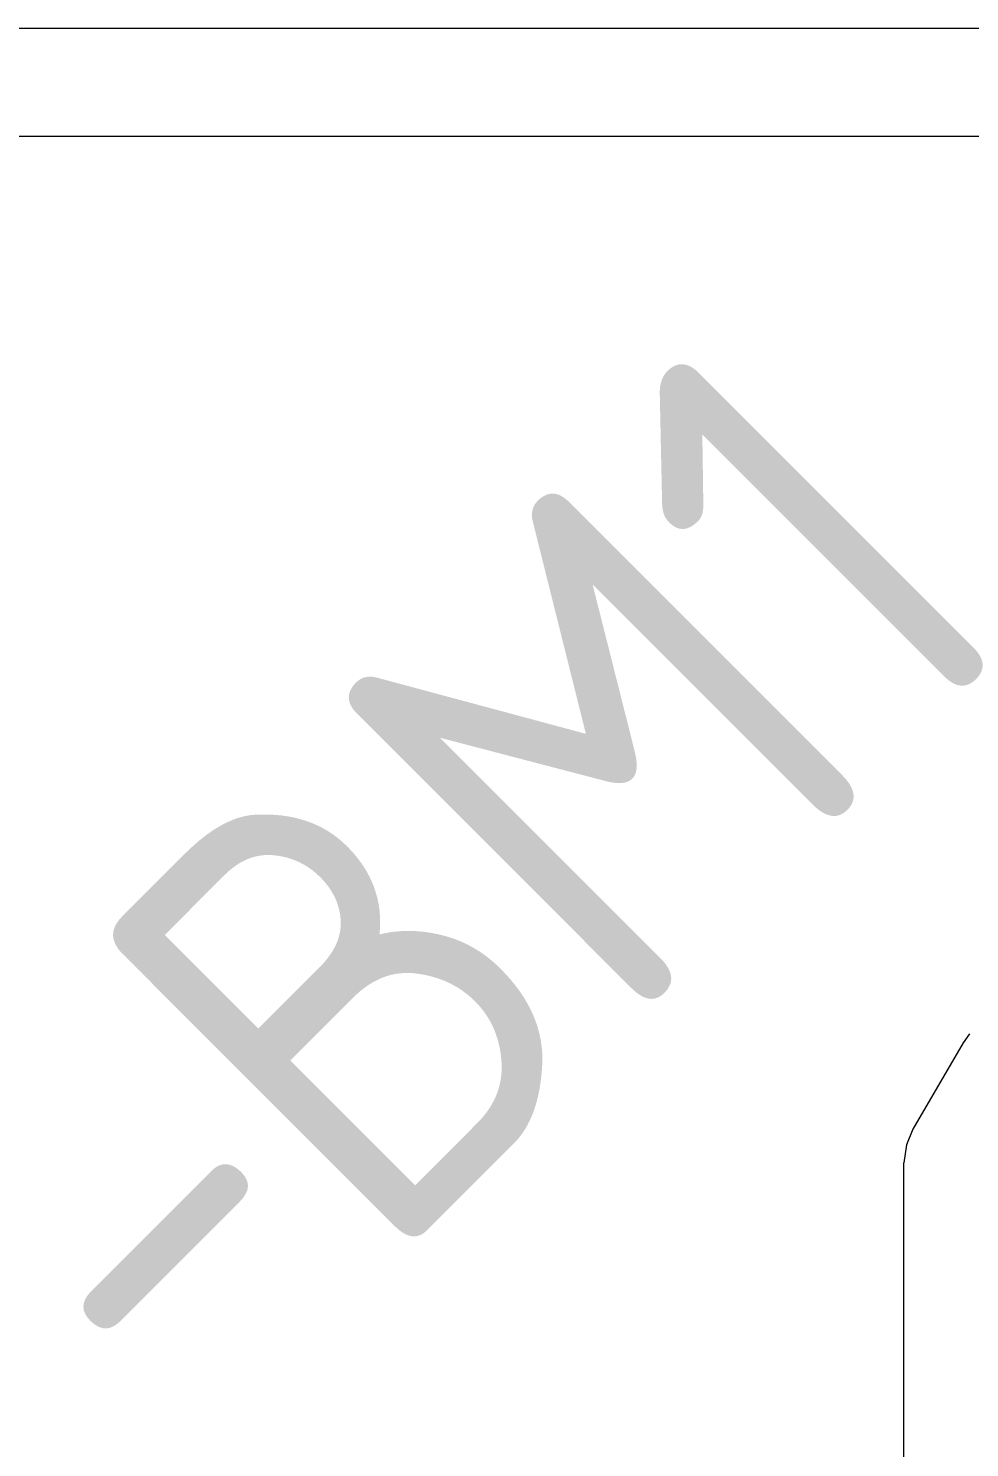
# Model space of a CAD drawing. Header units: millimetres. Extents: x 4134 to 7422, y 1400 to 3585.
# Drawn here: x 5626.3 to 5669.3, y 3343.9 to 3408.8 of the extents above; entities that cross this region are included whole.
import ezdxf

# ---------------------------------------------------------------- set-up
doc = ezdxf.new("R2010")
doc.units = ezdxf.units.MM
doc.layers.add('000-PI-Oprema', color=30, linetype='Continuous', lineweight=5)
doc.layers.add('SI-ORMAR-Tekst', color=7, linetype='Continuous', lineweight=5)
doc.layers.add('000-PI-ORMAR', color=2, linetype='Continuous')
doc.styles.add('PI0', font='isocpeur.ttf', dxfattribs={"width": 0.9})

# ---------------------------------------------------------------- blocks, each defined once
blk = doc.blocks.new('2000x800_montazna ploca')
at = {"layer": '000-PI-ORMAR', "color": 0, "linetype": 'ByBlock', "lineweight": 0}
blk.add_line((-3678.669, 1649.187), (-4289.669, 1649.187), dxfattribs=at)
blk = doc.blocks.new('LL49 W 100-230V')
at = {"layer": '000-PI-Oprema', "color": 0, "linetype": 'ByBlock', "lineweight": 0, "ltscale": 0.25}
blk.add_line((46014.659, 36815.383), (45476.659, 36815.383), dxfattribs=at)
blk = doc.blocks.new('westermo switch - SDI-862-SM-SC30')
at = {"layer": '000-PI-Oprema', "color": 0, "linetype": 'ByBlock', "lineweight": 0}
for p, q in [((-1.005, -0.353), (-1.299, -0.766)), ((-1.005, -0.354), (-1.299, -0.766)), ((-1.005, -0.354), (-1.299, -0.766)), ((-1.299, -0.767), (-3.601, -4.722)), ((-1.299, -0.767), (-3.601, -4.722)), ((-1.299, -0.767), (-3.601, -4.722)), ((-3.601, -4.722), (-3.897, -5.429)), ((-3.601, -4.723), (-3.897, -5.43)), ((-3.601, -4.723), (-3.897, -5.43)), ((-3.896, -5.429), (-4.013, -6.256)), ((-3.896, -5.429), (-4.013, -6.256)), ((-3.896, -5.429), (-4.013, -6.256)), ((-4.014, -113.792), (-4.014, -6.255)), ((-4.014, -113.793), (-4.014, -6.256)), ((-4.014, -113.793), (-4.014, -6.256))]:
    blk.add_line(p, q, dxfattribs=at)

msp = doc.modelspace()

# ---------------------------------------------------------------- block references
at = {"layer": '000-PI-Oprema', "color": 0, "linetype": 'ByBlock', "lineweight": 0}
for name, p in [('LL49 W 100-230V', (-40313.199, -33411.553)), ('westermo switch - SDI-862-SM-SC30', (5670.304, 3363.176))]:
    msp.add_blockref(name, p, dxfattribs=at)
at = {"layer": '000-PI-ORMAR', "color": 0, "linetype": 'ByBlock', "lineweight": 0}
msp.add_blockref('2000x800_montazna ploca', (9416.617, 1759.591), dxfattribs=at)

# ---------------------------------------------------------------- texts
at = {"layer": 'SI-ORMAR-Tekst', "color": 0, "linetype": 'ByBlock', "lineweight": 0, "style": 'PI0', "width": 0.9}
msp.add_text('-BM1', height=20, rotation=45, dxfattribs=at).set_placement((5633.815, 3343.161))

doc.saveas('drawing.dxf')
